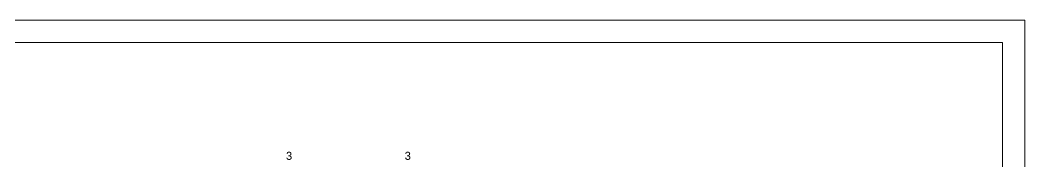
# Model space of a CAD drawing. Header units: millimetres. Extents: x 50 to 186, y -32 to 33.
# Drawn here: x 73.87 to 80.57, y 28.88 to 29.82 of the extents above; entities that cross this region are included whole.
import ezdxf

# ---------------------------------------------------------------- set-up
doc = ezdxf.new("R2010")
doc.units = ezdxf.units.MM
doc.layers.add('1 - Circuitos', color=7, linetype='Continuous')
doc.layers.add('4 - Edificação', color=7, linetype='Continuous', lineweight=20)
doc.styles.add('Arial0', font='arial.ttf', dxfattribs={"height": 3.14658})

msp = doc.modelspace()

# ---------------------------------------------------------------- linework, layer by layer
at = {"layer": '4 - Edificação', "color": 252}
for q in [(60.4708, 29.6744), (80.4208, 28.8244)]:
    msp.add_line((80.4208, 29.6744), q, dxfattribs=at)
msp.add_lwpolyline([(53.5708, 21.8244), (80.5708, 21.8244), (80.5708, 29.8244), (53.5708, 29.8244)], close=True, dxfattribs=at)

# ---------------------------------------------------------------- texts
at = {"layer": '1 - Circuitos', "color": 7, "true_color": 0x000007, "style": 'Arial0'}
for p in [(75.6418, 28.8934), (76.4336, 28.8934)]:
    msp.add_text('3', height=0.0534, dxfattribs=at).set_placement(p)

doc.saveas('drawing.dxf')
